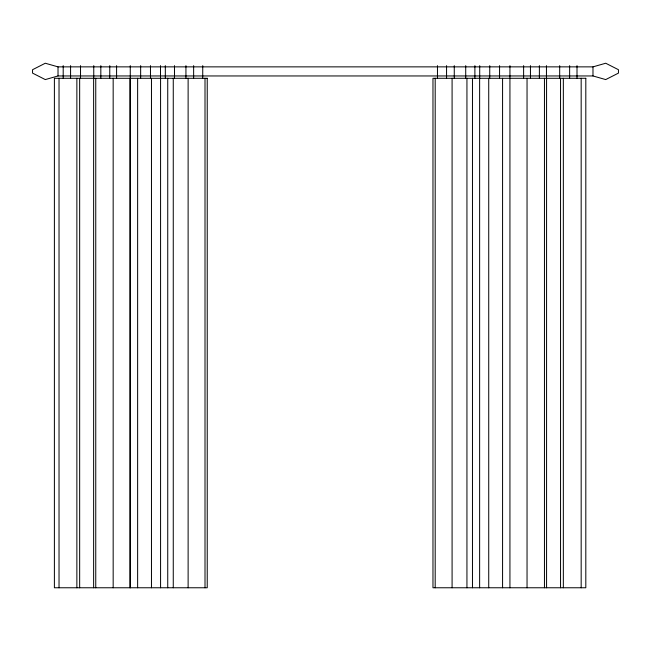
<?xml version="1.0" encoding="UTF-8"?>
<svg xmlns="http://www.w3.org/2000/svg" width="651" height="651" viewBox="0 0 651 651"><rect width="100%" height="100%" fill="white"/><g stroke="black" fill="none" stroke-linecap="round" stroke-linejoin="round"><path stroke-width="0.98" d="M58.02 75.955L45.285 79.585L32.55 73.115L32.55 69.706L45.285 63.237L58.02 66.866L592.98 66.866L605.715 63.237L618.45 69.706L618.45 73.115L605.715 79.585L592.98 75.955L58.02 75.955L58.02 66.866M592.98 66.866L592.98 75.955M581.172 78.291L581.172 587.763M577.006 65.637L577.006 78.291M569.633 65.637L569.633 78.291M563.343 78.291L563.343 587.763M560.544 78.291L560.544 587.763M559.681 65.637L559.681 78.291M546.571 78.291L546.571 587.763M546.449 65.637L546.449 78.291M544.456 78.291L544.456 587.763M539.386 65.637L539.386 78.291M530.451 65.637L530.451 78.291M527.041 78.291L527.041 587.763M523.616 65.637L523.616 78.291M509.936 65.637L509.936 587.763M502.572 78.291L502.572 587.763M499.561 65.637L499.561 78.291M489.739 65.637L489.739 78.291M488.73 78.291L488.73 587.763M479.706 65.637L479.706 78.291M479.632 78.291L479.632 587.763M474.888 65.637L474.888 78.291M472.471 78.291L472.471 587.763M466.938 78.291L466.938 587.763M465.717 65.637L465.717 78.291M454.268 65.637L454.268 78.291M452.087 78.291L452.087 587.763M446.562 65.637L446.562 78.291M437.464 65.637L437.464 78.291M435.193 78.291L435.193 587.763M205.008 78.291L205.008 587.763M202.738 65.637L202.738 78.291M193.64 65.637L193.64 78.291M188.123 78.291L188.123 587.763M185.934 65.637L185.934 78.291M174.484 65.637L174.484 78.291M173.264 78.291L173.264 587.763M167.738 78.291L167.738 587.763M165.321 65.637L165.321 78.291M160.577 78.291L160.577 587.763M160.496 65.637L160.496 78.291M151.471 78.291L151.471 587.763M150.471 65.637L150.471 78.291M140.649 65.637L140.649 78.291M137.63 78.291L137.63 587.763M130.273 65.637L130.273 587.763M130.005 78.291L130.005 587.763M116.586 65.637L116.586 78.291M113.168 78.291L113.168 587.763M109.759 65.637L109.759 78.291M100.824 65.637L100.824 78.291M95.754 78.291L95.754 587.763M93.76 65.637L93.76 78.291M93.63 78.291L93.63 587.763M80.529 65.637L80.529 78.291M79.658 78.291L79.658 587.763M76.867 78.291L76.867 587.763M70.577 65.637L70.577 78.291M63.196 65.637L63.196 78.291M59.029 78.291L59.029 587.763M207.238 78.291L54.391 78.291L54.391 587.763L207.238 587.763L207.238 78.291M585.81 78.291L432.972 78.291L432.972 587.763L585.81 587.763L585.81 78.291"/></g></svg>
